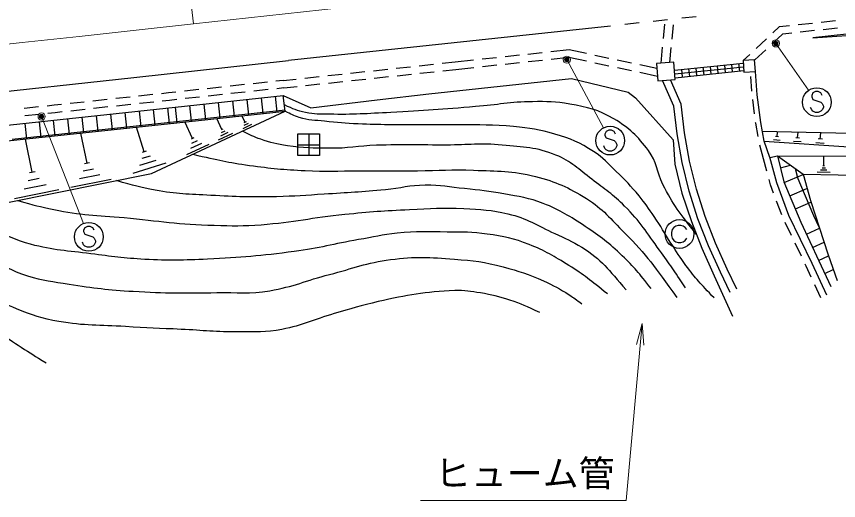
# Model space of a CAD drawing. Units: millimetres, scale not verified. Extents: x 40000 to 680000, y 20000 to 380000.
# Drawn here: x 310730 to 367930, y 242201 to 275862 of the extents above; entities that cross this region are included whole.
import ezdxf
from ezdxf.enums import TextEntityAlignment as Align

# ---------------------------------------------------------------- set-up
doc = ezdxf.new("R2010")
doc.units = ezdxf.units.MM
doc.header["$LTSCALE"] = 1000
doc.header["$PDMODE"] = 32
doc.header["$PDSIZE"] = 500
doc.linetypes.add('CHAIN', pattern=[18.5, 12, -1.5, 3.5, -1.5])
for name, color, linetype, lineweight in [('M-BGD', 7, 'Continuous', 25), ('M-BMK', 2, 'CHAIN', 13), ('M-STR-HTXT', 7, 'Continuous', 13), ('M-STR-STRC', 7, 'Continuous', 25)]:
    doc.layers.add(name, color=color, linetype=linetype, lineweight=lineweight)
doc.styles.add('ＭＳ ゴシック', font='')
doc.styles.get('ＭＳ ゴシック').set_extended_font_data('MS Gothic')

msp = doc.modelspace()

# ---------------------------------------------------------------- linework, layer by layer
at = {"layer": 'M-BGD'}
for p, q in [((355811, 275315), (355722, 274319)), ((356411, 275287), (356321, 274291)), ((363366, 274723), (363832, 275156)), ((363832, 275156), (364526, 275232)), ((365122, 275297), (366116, 275406)), ((366713, 275471), (367707, 275579)), ((363304, 273956), (364060, 274658)), ((364060, 274658), (364668, 274724)), ((365264, 274790), (366258, 274898)), ((366855, 274963), (367849, 275072)), ((362194, 273633), (362926, 274314)), ((367138, 274477), (367142, 274436)), ((347908, 273419), (349194, 273558)), ((349194, 273558), (350385, 273304)), ((355668, 273722), (355569, 272614)), ((356268, 273693), (356175, 272657)), ((362109, 272845), (362865, 273547)), ((343136, 272904), (344130, 273011)), ((344727, 273076), (345721, 273183)), ((346317, 273247), (347312, 273355)), ((347923, 272898), (349167, 273032)), ((349167, 273032), (350391, 272771)), ((350972, 273179), (351950, 272970)), ((352537, 272845), (353515, 272637)), ((361288, 272792), (361754, 273225)), ((337159, 272260), (338154, 272367)), ((338750, 272431), (339744, 272538)), ((340341, 272603), (341253, 272701)), ((341253, 272701), (342539, 272840)), ((341309, 272184), (342554, 272318)), ((343150, 272383), (344145, 272490)), ((344741, 272554), (345735, 272662)), ((346332, 272726), (347326, 272833)), ((350978, 272646), (351956, 272438)), ((352543, 272312), (353521, 272104)), ((354102, 272512), (355293, 272258)), ((356513, 272122), (361299, 272614)), ((356532, 271863), (361316, 272354)), ((357994, 272274), (358047, 271757)), ((358492, 272325), (358545, 271808)), ((358989, 272377), (359042, 271859)), ((359486, 272428), (359539, 271910)), ((359984, 272479), (360037, 271961)), ((360481, 272530), (360534, 272012)), ((360979, 272581), (361032, 272063)), ((332387, 271746), (333381, 271853)), ((333978, 271917), (334972, 272024)), ((335569, 272089), (336563, 272196)), ((337215, 271743), (338209, 271850)), ((338806, 271914), (339800, 272021)), ((340397, 272086), (341309, 272184)), ((354108, 271979), (355331, 271718)), ((356550, 271603), (361333, 272094)), ((356999, 272172), (357053, 271655)), ((357497, 272223), (357550, 271706)), ((328186, 271292), (327192, 271184)), ((329287, 271412), (328783, 271357)), ((329287, 271412), (330200, 271510)), ((330796, 271575), (331790, 271682)), ((330852, 271058), (331846, 271165)), ((332443, 271229), (333437, 271336)), ((334034, 271400), (335028, 271507)), ((335624, 271572), (336619, 271679)), ((361907, 270678), (361829, 271675)), ((321824, 270600), (321319, 270545)), ((323414, 270773), (322420, 270665)), ((325005, 270946), (324011, 270838)), ((326595, 271119), (325601, 271011)), ((326652, 270602), (325657, 270494)), ((328242, 270775), (327248, 270667)), ((329344, 270895), (328839, 270840)), ((329343, 270895), (330255, 270993)), ((317041, 270083), (316047, 269976)), ((318632, 270255), (317637, 270148)), ((320222, 270427), (319228, 270320)), ((321319, 270545), (320819, 270491)), ((321375, 270028), (320874, 269974)), ((321880, 270083), (321375, 270028)), ((323470, 270256), (322476, 270148)), ((325061, 270429), (324067, 270321)), ((325757, 269985), (325875, 268894)), ((326751, 270093), (326870, 269000)), ((327745, 270201), (327864, 269105)), ((328739, 270309), (328858, 269211)), ((362087, 269088), (361967, 270081)), ((312261, 269570), (311267, 269465)), ((313359, 269686), (312858, 269633)), ((313859, 269740), (313359, 269686)), ((315450, 269912), (314456, 269804)), ((317096, 269566), (316102, 269459)), ((318687, 269738), (317693, 269631)), ((320278, 269910), (319284, 269803)), ((321247, 269496), (321364, 268415)), ((321780, 269553), (321897, 268472)), ((322774, 269661), (322892, 268578)), ((323768, 269769), (323886, 268683)), ((324762, 269877), (324881, 268789)), ((312315, 269053), (311321, 268947)), ((313414, 269169), (312912, 269116)), ((313915, 269223), (313414, 269169)), ((315506, 269395), (314511, 269287)), ((315282, 268852), (315398, 267771)), ((316276, 268959), (316393, 267878)), ((317270, 269067), (317387, 267986)), ((318264, 269174), (318381, 268093)), ((319259, 269281), (319375, 268200)), ((320253, 269388), (320369, 268307)), ((321873, 268557), (329423, 269378)), ((326634, 268500), (326423, 268952)), ((310429, 267322), (321873, 268557)), ((311305, 268423), (311421, 267342)), ((312299, 268530), (312416, 267449)), ((313293, 268637), (313410, 267557)), ((314287, 268745), (314404, 267664)), ((322982, 267372), (322443, 268530)), ((325028, 268004), (324673, 268767)), ((327076, 268339), (326473, 268058)), ((326855, 268419), (326553, 268279)), ((326709, 268535), (326558, 268465)), ((362166, 268439), (362159, 268492)), ((362335, 267508), (362166, 268439)), ((315639, 265650), (315217, 267751)), ((325773, 267732), (324756, 267259)), ((325440, 267783), (324931, 267547)), ((325091, 268034), (324964, 267974)), ((325234, 267894), (324980, 267775)), ((363647, 267495), (363676, 267840)), ((365083, 267416), (365109, 267807)), ((366659, 267339), (366687, 267771)), ((311829, 265028), (311365, 267336)), ((323078, 267417), (322885, 267327)), ((323294, 267205), (322909, 267025)), ((330316, 266195), (330316, 267695)), ((330316, 267695), (331816, 267695)), ((331066, 267695), (331066, 266195)), ((331816, 267695), (331816, 266195)), ((363858, 267245), (363397, 267284)), ((363762, 267485), (363532, 267504)), ((365327, 267137), (364805, 267172)), ((365214, 267407), (364952, 267424)), ((366803, 267330), (366515, 267349)), ((324113, 266960), (322569, 266241)), ((323607, 267037), (322835, 266678)), ((330316, 266945), (331816, 266945)), ((362708, 265953), (362456, 266921)), ((366928, 267032), (366352, 267070)), ((331816, 266195), (330316, 266195)), ((363629, 264286), (363142, 266071)), ((366900, 265471), (366915, 266152)), ((315814, 265685), (315464, 265615)), ((362940, 265101), (362708, 265953)), ((363884, 265334), (364592, 265512)), ((366957, 265470), (366843, 265473)), ((312021, 265066), (311636, 264989)), ((316527, 264857), (315126, 264575)), ((316083, 265253), (315383, 265113)), ((364145, 264321), (365462, 264878)), ((365063, 264741), (364930, 265272)), ((367344, 265007), (366436, 265028)), ((367120, 265164), (366666, 265174)), ((367010, 265318), (366783, 265323)), ((312317, 264592), (311547, 264438)), ((317321, 264530), (314519, 263967)), ((363200, 264148), (363098, 264523)), ((364474, 262015), (363629, 264286)), ((366211, 262000), (365054, 264738)), ((313677, 263798), (310599, 263180)), ((312804, 264156), (311266, 263847)), ((363414, 263575), (363200, 264148)), ((364534, 263400), (365733, 263907)), ((363972, 262075), (363623, 263012)), ((364923, 262479), (366009, 262938)), ((366089, 258688), (364474, 262015)), ((366576, 261209), (366210, 262000)), ((364648, 260626), (364212, 261526)), ((365704, 260713), (366603, 261129)), ((365347, 259187), (364910, 260087)), ((366124, 259805), (366917, 260172)), ((366544, 258898), (367232, 259216)), ((365682, 258496), (365609, 258647)), ((367103, 256472), (366089, 258688)), ((366028, 257739), (365682, 258496)), ((366964, 257990), (367566, 258269)), ((366694, 256285), (366278, 257194))]:
    msp.add_line(p, q, dxfattribs=at)
for points in [[(439659, 282397), (423786, 280688), (405186, 278658), (388826, 276859), (374855, 275327), (366144, 274367)], [(366144, 274367), (388941, 275940), (392508, 276174), (401216, 277134), (401284, 276779), (410522, 277800), (410556, 277449), (418785, 278347), (418833, 277989), (427087, 278904), (427135, 278559), (434659, 279375), (439659, 282397)], [(363145, 266061), (362749, 267187), (362512, 268492), (362278, 270416), (362152, 272040)], [(329295, 270370), (331212, 269507), (335823, 270074), (339425, 270486), (349338, 271540), (353292, 270605), (353805, 270205), (356429, 267283), (356548, 265579), (357036, 263584), (357690, 261597), (358418, 259753), (359276, 257829), (360540, 255018)], [(360379, 256666), (359716, 258073), (358888, 259907), (358149, 261782), (357543, 263716), (357048, 265696), (356706, 267695), (356473, 269614), (355675, 271411)], [(360849, 256888), (360188, 258291), (359367, 260109), (358640, 261956), (358044, 263857), (357557, 265803), (357221, 267770), (356980, 269754), (356227, 271450)], [(272484, 263971), (275314, 265107), (285346, 265879), (297852, 267043), (310310, 268315), (321780, 269553), (329295, 270370)], [(272484, 263971), (272893, 262975), (275477, 264059), (285482, 264822), (298022, 265962), (310988, 267295), (321881, 268470), (329436, 269272), (329295, 270370)], [(272893, 262975), (279867, 261500), (300076, 260913), (320137, 264943), (329436, 269272)], [(393508, 267607), (377971, 267513), (362625, 267864)], [(402863, 261036), (400812, 264391), (399254, 265833), (396581, 266333), (391955, 266080), (385912, 265977), (377745, 266100), (375529, 266318), (364482, 267042), (362757, 267178)], [(363145, 266061), (363677, 266161), (368895, 266147), (375791, 265287), (377133, 264561), (382008, 259292)], [(363677, 266161), (365456, 264899), (365969, 263058), (367209, 259280), (367834, 257509)], [(363677, 266161), (364126, 264364), (365313, 261558), (366566, 258874), (367385, 257083)], [(365456, 264899), (370335, 264791), (374437, 264291), (376306, 263433), (381028, 258691)]]:
    msp.add_lwpolyline(points, dxfattribs=at)
for points in [[(361288, 272792), (361340, 271987), (362144, 272039), (362092, 272844)], [(356474, 272678), (355270, 272593), (355355, 271388), (356559, 271473)]]:
    msp.add_lwpolyline(points, close=True, dxfattribs=at)
for points, knots in [([(358043, 260704), (356869, 262238), (356432, 262720), (355699, 264187), (355254, 265078), (355300, 265738), (354701, 266533), (353935, 267552), (353396, 268093), (352297, 268739), (351205, 269382), (350469, 269549), (349222, 269773), (348222, 269952), (347643, 269943), (346628, 269934), (345074, 269920), (344213, 269710), (342664, 269590), (340369, 269412), (339085, 269292), (336786, 269185), (335113, 269108), (334174, 269021), (332500, 269064), (331850, 269081), (331475, 269038), (330840, 269179), (330247, 269310), (330011, 269416), (329379, 269713)], [0, 0, 0, 0, 1, 1, 1, 2, 2, 2, 3, 3, 3, 4, 4, 4, 5, 5, 5, 6, 6, 6, 7, 7, 7, 8, 8, 8, 9, 9, 9, 10, 10, 10, 10]), ([(359271, 256285), (358312, 257309), (358004, 257603), (357315, 258544), (356882, 259135), (356672, 259488), (356270, 260100), (355799, 260818), (355578, 261250), (355091, 261958), (354699, 262526), (354491, 262855), (354048, 263385), (353465, 264081), (353119, 264458), (352463, 265085), (351870, 265651), (351581, 266034), (350889, 266473), (349914, 267091), (349300, 267358), (348191, 267676), (347096, 267990), (346457, 268092), (345323, 268204), (343836, 268353), (342992, 268302), (341498, 268321), (340378, 268336), (339750, 268316), (338630, 268323), (337020, 268334), (336116, 268313), (334507, 268389), (333594, 268432), (333081, 268463), (332174, 268576), (331483, 268662), (331069, 268611), (330411, 268838), (330017, 268974), (329856, 269040), (329436, 269272)], [0, 0, 0, 0, 1, 1, 1, 2, 2, 2, 3, 3, 3, 4, 4, 4, 5, 5, 5, 6, 6, 6, 7, 7, 7, 8, 8, 8, 9, 9, 9, 10, 10, 10, 11, 11, 11, 12, 12, 12, 13, 13, 13, 14, 14, 14, 14]), ([(357283, 256983), (356451, 258252), (356214, 258601), (355482, 259604), (354579, 260841), (354127, 261592), (353044, 262674), (352231, 263486), (351689, 263852), (350766, 264537), (349822, 265238), (349357, 265772), (348270, 266221), (346897, 266786), (346008, 266755), (344531, 266912), (343029, 267071), (342174, 266920), (340664, 266919), (338753, 266917), (337682, 266969), (335773, 266903), (334500, 266859), (333792, 266678), (332519, 266695), (331369, 266711), (330716, 266692), (329581, 266875), (328844, 266993), (328423, 267063), (327722, 267320), (327214, 267506), (327024, 267591), (326458, 267886)], [0, 0, 0, 0, 1, 1, 1, 2, 2, 2, 3, 3, 3, 4, 4, 4, 5, 5, 5, 6, 6, 6, 7, 7, 7, 8, 8, 8, 9, 9, 9, 10, 10, 10, 11, 11, 11, 11]), ([(323010, 266281), (324862, 265856), (325401, 265729), (326956, 265507), (328457, 265293), (329306, 265219), (330820, 265144), (332268, 265073), (333081, 265123), (334531, 265121), (336133, 265120), (337031, 265127), (338633, 265137), (340157, 265148), (341012, 265239), (342535, 265173), (344224, 265100), (345204, 265161), (346840, 264736), (348302, 264356), (349104, 263993), (350387, 263197), (351568, 262465), (352048, 261799), (353032, 260818), (354632, 259225), (355089, 258498), (356678, 256330)], [0, 0, 0, 0, 1, 1, 1, 2, 2, 2, 3, 3, 3, 4, 4, 4, 5, 5, 5, 6, 6, 6, 7, 7, 7, 8, 8, 8, 9, 9, 9, 9]), ([(354881, 256940), (354019, 258045), (353732, 258402), (352876, 259225), (351954, 260111), (351374, 260552), (350306, 261256), (349219, 261972), (348596, 262385), (347383, 262857), (346353, 263258), (345719, 263322), (344633, 263529), (343581, 263729), (342979, 263771), (341914, 263888), (340844, 264005), (340245, 264127), (339168, 264126), (338079, 264124), (337482, 263912), (336398, 263809), (334734, 263651), (333797, 263607), (332129, 263500), (330842, 263417), (330121, 263354), (328832, 263328), (327040, 263290), (326034, 263319), (324245, 263421), (322732, 263507), (321871, 263502), (320382, 263784), (319314, 263985), (318923, 264080), (317681, 264450)], [0, 0, 0, 0, 1, 1, 1, 2, 2, 2, 3, 3, 3, 4, 4, 4, 5, 5, 5, 6, 6, 6, 7, 7, 7, 8, 8, 8, 9, 9, 9, 10, 10, 10, 11, 11, 11, 12, 12, 12, 12]), ([(310822, 263072), (311980, 262724), (312339, 262647), (313326, 262436), (315209, 262034), (316307, 262065), (318222, 261874), (320664, 261631), (322029, 261405), (324483, 261344), (325765, 261311), (326488, 261278), (327767, 261383), (330044, 261569), (331298, 261875), (333570, 262105), (335325, 262284), (336312, 262365), (338074, 262438), (339550, 262499), (340380, 262577), (341856, 262501), (343063, 262439), (343753, 262413), (344930, 262138), (346273, 261825), (346929, 261339), (348184, 260767), (348931, 260427), (349356, 260240), (350056, 259810), (351482, 258933), (351896, 258293), (353154, 256846)], [0, 0, 0, 0, 1, 1, 1, 2, 2, 2, 3, 3, 3, 4, 4, 4, 5, 5, 5, 6, 6, 6, 7, 7, 7, 8, 8, 8, 9, 9, 9, 10, 10, 10, 11, 11, 11, 11]), ([(351846, 256565), (350641, 257546), (350268, 257857), (349162, 258545), (348127, 259190), (347539, 259563), (346403, 260005), (345310, 260430), (344650, 260564), (343489, 260730), (342411, 260885), (341794, 260862), (340705, 260872), (339344, 260885), (338576, 260935), (337223, 260787), (336164, 260671), (335582, 260525), (334532, 260342), (332779, 260037), (331815, 259756), (330052, 259520), (327710, 259207), (326386, 259099), (324026, 258987), (322323, 258906), (321364, 258881), (319661, 258971), (318192, 259049), (317374, 259175), (315914, 259359), (314268, 259565), (313325, 259604), (311718, 260017), (310682, 260283), (310166, 260635), (309150, 260970), (308127, 261306), (307556, 261501), (306517, 261785), (306163, 261881), (306047, 261915), (305609, 262024)], [0, 0, 0, 0, 1, 1, 1, 2, 2, 2, 3, 3, 3, 4, 4, 4, 5, 5, 5, 6, 6, 6, 7, 7, 7, 8, 8, 8, 9, 9, 9, 10, 10, 10, 11, 11, 11, 12, 12, 12, 13, 13, 13, 14, 14, 14, 14]), ([(275782, 248947), (276669, 250551), (277025, 251112), (278047, 252331), (279349, 253882), (280304, 254568), (281969, 255722), (283686, 256913), (284782, 257386), (286687, 258246), (287982, 258830), (288752, 259062), (290117, 259457), (292038, 260014), (293148, 260226), (295127, 260516), (297046, 260797), (298137, 260928), (300076, 260913), (301557, 260900), (302389, 260765), (303845, 260494), (305770, 260137), (306795, 259688), (308639, 259028), (309776, 258620), (310335, 258183), (311490, 257827), (312593, 257487), (313248, 257429), (314389, 257249), (316124, 256975), (317105, 256860), (318858, 256750), (321122, 256607), (322398, 256630), (324667, 256661), (326111, 256680), (326937, 256558), (328362, 256794), (330018, 257068), (330884, 257502), (332511, 257919), (334168, 258345), (335070, 258733), (336766, 258957), (338484, 259184), (339475, 259122), (341202, 258987), (342536, 258882), (343294, 258802), (344586, 258454), (345709, 258151), (346341, 257960), (347397, 257473), (348118, 257140), (348521, 256941), (349185, 256506), (349540, 256273), (349668, 256189), (350074, 255878)], [0, 0, 0, 0, 1, 1, 1, 2, 2, 2, 3, 3, 3, 4, 4, 4, 5, 5, 5, 6, 6, 6, 7, 7, 7, 8, 8, 8, 9, 9, 9, 10, 10, 10, 11, 11, 11, 12, 12, 12, 13, 13, 13, 14, 14, 14, 15, 15, 15, 16, 16, 16, 17, 17, 17, 18, 18, 18, 19, 19, 19, 20, 20, 20, 20]), ([(347153, 255270), (346198, 255720), (345900, 255865), (345056, 256136), (344276, 256386), (343828, 256509), (343019, 256633), (342323, 256740), (341928, 256838), (341225, 256804), (339126, 256704), (337951, 256493), (335902, 256031), (334689, 255757), (334023, 255544), (332829, 255197), (331408, 254784), (330656, 254381), (329204, 254098), (328049, 253873), (327373, 253940), (326196, 253928), (324626, 253912), (323748, 254032), (322180, 254105), (320672, 254175), (319827, 254205), (318320, 254297), (316507, 254408), (315473, 254340), (313682, 254648), (312494, 254852), (311842, 255080), (310726, 255536), (309362, 256092), (308745, 256722), (307379, 257275), (305134, 258184), (303847, 258730), (301455, 259109), (299886, 259357), (298984, 259526), (297400, 259413), (294823, 259230), (293355, 259039), (290884, 258287), (288879, 257677), (287801, 257166), (285944, 256195), (284357, 255364), (283584, 254686), (282183, 253569), (281400, 252945), (280973, 252574), (280264, 251867), (279050, 250654), (278718, 250062), (277579, 248389)], [0, 0, 0, 0, 1, 1, 1, 2, 2, 2, 3, 3, 3, 4, 4, 4, 5, 5, 5, 6, 6, 6, 7, 7, 7, 8, 8, 8, 9, 9, 9, 10, 10, 10, 11, 11, 11, 12, 12, 12, 13, 13, 13, 14, 14, 14, 15, 15, 15, 16, 16, 16, 17, 17, 17, 18, 18, 18, 19, 19, 19, 19]), ([(279839, 248580), (281029, 250119), (281455, 250670), (282730, 251763), (284010, 252860), (284854, 253329), (286332, 254140), (288218, 255175), (289334, 255672), (291370, 256363), (293243, 256999), (294327, 257336), (296293, 257549), (297921, 257725), (298856, 257642), (300483, 257468), (302225, 257283), (303213, 257090), (304861, 256499), (306212, 256016), (306905, 255571), (308133, 254828), (309313, 254113), (309903, 253603), (311065, 252859), (311741, 252427), (311960, 252287), (312805, 251771)], [0, 0, 0, 0, 1, 1, 1, 2, 2, 2, 3, 3, 3, 4, 4, 4, 5, 5, 5, 6, 6, 6, 7, 7, 7, 8, 8, 8, 9, 9, 9, 9])]:
    msp.add_open_spline(points, degree=3, knots=knots, dxfattribs=at)
at = {"layer": 'M-BMK'}
msp.add_line((463274, 290626), (323047, 275339), dxfattribs=at)
msp.add_lwpolyline([(323047, 275339), (319071, 274906), (315094, 274475), (311117, 274048), (307139, 273627), (303160, 273215), (299181, 272813), (295200, 272423), (291217, 272048), (287233, 271690), (283248, 271350), (279261, 271032), (275272, 270736), (271281, 270465), (267288, 270221), (263294, 270007), (262045, 269946)], dxfattribs=at)
at = {"layer": 'M-STR-HTXT'}
for p, q in [((323047, 275339), (319254, 310133)), ((363563, 273990), (365849, 270725)), ((349023, 272857), (351567, 268116)), ((312481, 268903), (315404, 261465)), ((354256, 254512), (353879, 253060)), ((354256, 254512), (354370, 253016))]:
    msp.add_line(p, q, dxfattribs=at)
msp.add_lwpolyline([(354254, 254506), (353156, 242201), (338846, 242201)], dxfattribs=at)
for centre, radius in [((363563, 273990), 150), ((363563, 273990), 120), ((363563, 273990), 90), ((363563, 273990), 60), ((363563, 273990), 30), ((363563, 273990), 20), ((349023, 272857), 150), ((349023, 272857), 120), ((349023, 272857), 90), ((349023, 272857), 60), ((349023, 272857), 30), ((349023, 272857), 20), ((312481, 268903), 150), ((312481, 268903), 120), ((312481, 268903), 90), ((312481, 268903), 60), ((312481, 268903), 30), ((312481, 268903), 20)]:
    msp.add_circle(centre, radius, dxfattribs=at)
for p in [(363563, 273990), (349023, 272857), (312481, 268903)]:
    msp.add_point(p, dxfattribs=at)
at = {"layer": 'M-STR-STRC'}
for p, q in [((358025, 275839), (357031, 275731)), ((352067, 275195), (329669, 272793)), ((354048, 275407), (353053, 275305)), ((356036, 275623), (355042, 275515)), ((366332, 270633), (366150, 270542)), ((366513, 270633), (366332, 270633)), ((366695, 270542), (366513, 270633)), ((366150, 270542), (366059, 270360)), ((366059, 270360), (366059, 270269)), ((366059, 270269), (366150, 270087)), ((366150, 270087), (366695, 269906)), ((366786, 270360), (366695, 270542)), ((366059, 269360), (365968, 269542)), ((366695, 269906), (366786, 269815)), ((366786, 269815), (366877, 269633)), ((366877, 269542), (366786, 269360)), ((366877, 269633), (366877, 269542)), ((366150, 269269), (366059, 269360)), ((366332, 269178), (366150, 269269)), ((366513, 269178), (366332, 269178)), ((366695, 269269), (366513, 269178)), ((366786, 269360), (366695, 269269)), ((319622, 266445), (319089, 268169)), ((351769, 267866), (351678, 267684)), ((351951, 267957), (351769, 267866)), ((352133, 267957), (351951, 267957)), ((352315, 267866), (352133, 267957)), ((352406, 267684), (352315, 267866)), ((351678, 267684), (351678, 267593)), ((351678, 267593), (351769, 267412)), ((351769, 267412), (352315, 267230)), ((352315, 267230), (352406, 267139)), ((352406, 267139), (352497, 266957)), ((351678, 266684), (351588, 266866)), ((351769, 266593), (351678, 266684)), ((351951, 266503), (351769, 266593)), ((352315, 266593), (352133, 266503)), ((352406, 266684), (352315, 266593)), ((352497, 266866), (352406, 266684)), ((352497, 266957), (352497, 266866)), ((320028, 266151), (319453, 265973)), ((319766, 266490), (319479, 266401)), ((352133, 266503), (351951, 266503)), ((321127, 265652), (318829, 264940)), ((320434, 265857), (319285, 265501)), ((315496, 261173), (315405, 260991)), ((315405, 260991), (315405, 260900)), ((315405, 260900), (315496, 260718)), ((315678, 261264), (315496, 261173)), ((315860, 261264), (315678, 261264)), ((316042, 261173), (315860, 261264)), ((316133, 260991), (316042, 261173)), ((356362, 261037), (356312, 260837)), ((356312, 260837), (356312, 260637)), ((356462, 261187), (356362, 261037)), ((356612, 261287), (356462, 261187)), ((356762, 261337), (356612, 261287)), ((356962, 261337), (356762, 261337)), ((357112, 261287), (356962, 261337)), ((357262, 261187), (357112, 261287)), ((357362, 261037), (357262, 261187)), ((315496, 260718), (316042, 260536)), ((316042, 260536), (316133, 260446)), ((316133, 260446), (316224, 260264)), ((316224, 260264), (316224, 260173)), ((356312, 260637), (356362, 260437)), ((356362, 260437), (356462, 260287)), ((356462, 260287), (356612, 260187)), ((357112, 260187), (357262, 260287)), ((357262, 260287), (357362, 260437)), ((315405, 259991), (315315, 260173)), ((315496, 259900), (315405, 259991)), ((315678, 259809), (315496, 259900)), ((315860, 259809), (315678, 259809)), ((316042, 259900), (315860, 259809)), ((316133, 259991), (316042, 259900)), ((316224, 260173), (316133, 259991)), ((356612, 260187), (356762, 260137)), ((356762, 260137), (356962, 260137)), ((356962, 260137), (357112, 260187))]:
    msp.add_line(p, q, dxfattribs=at)
msp.add_lwpolyline([(258599, 266512), (263425, 266747), (272526, 267282), (280429, 267847), (289924, 268661), (299361, 269534), (307340, 270355), (318900, 271626), (329669, 272793)], dxfattribs=at)
for centre in [(366422, 269906), (352042, 267230), (315769, 260536), (356862, 260737)]:
    msp.add_circle(centre, 1000, dxfattribs=at)

# ---------------------------------------------------------------- texts
at = {"layer": 'M-STR-HTXT', "style": 'ＭＳ ゴシック'}
msp.add_text('ヒューム管', height=1833, dxfattribs=at).set_placement((352346, 242630), align=Align.BOTTOM_RIGHT)

doc.saveas('drawing.dxf')
